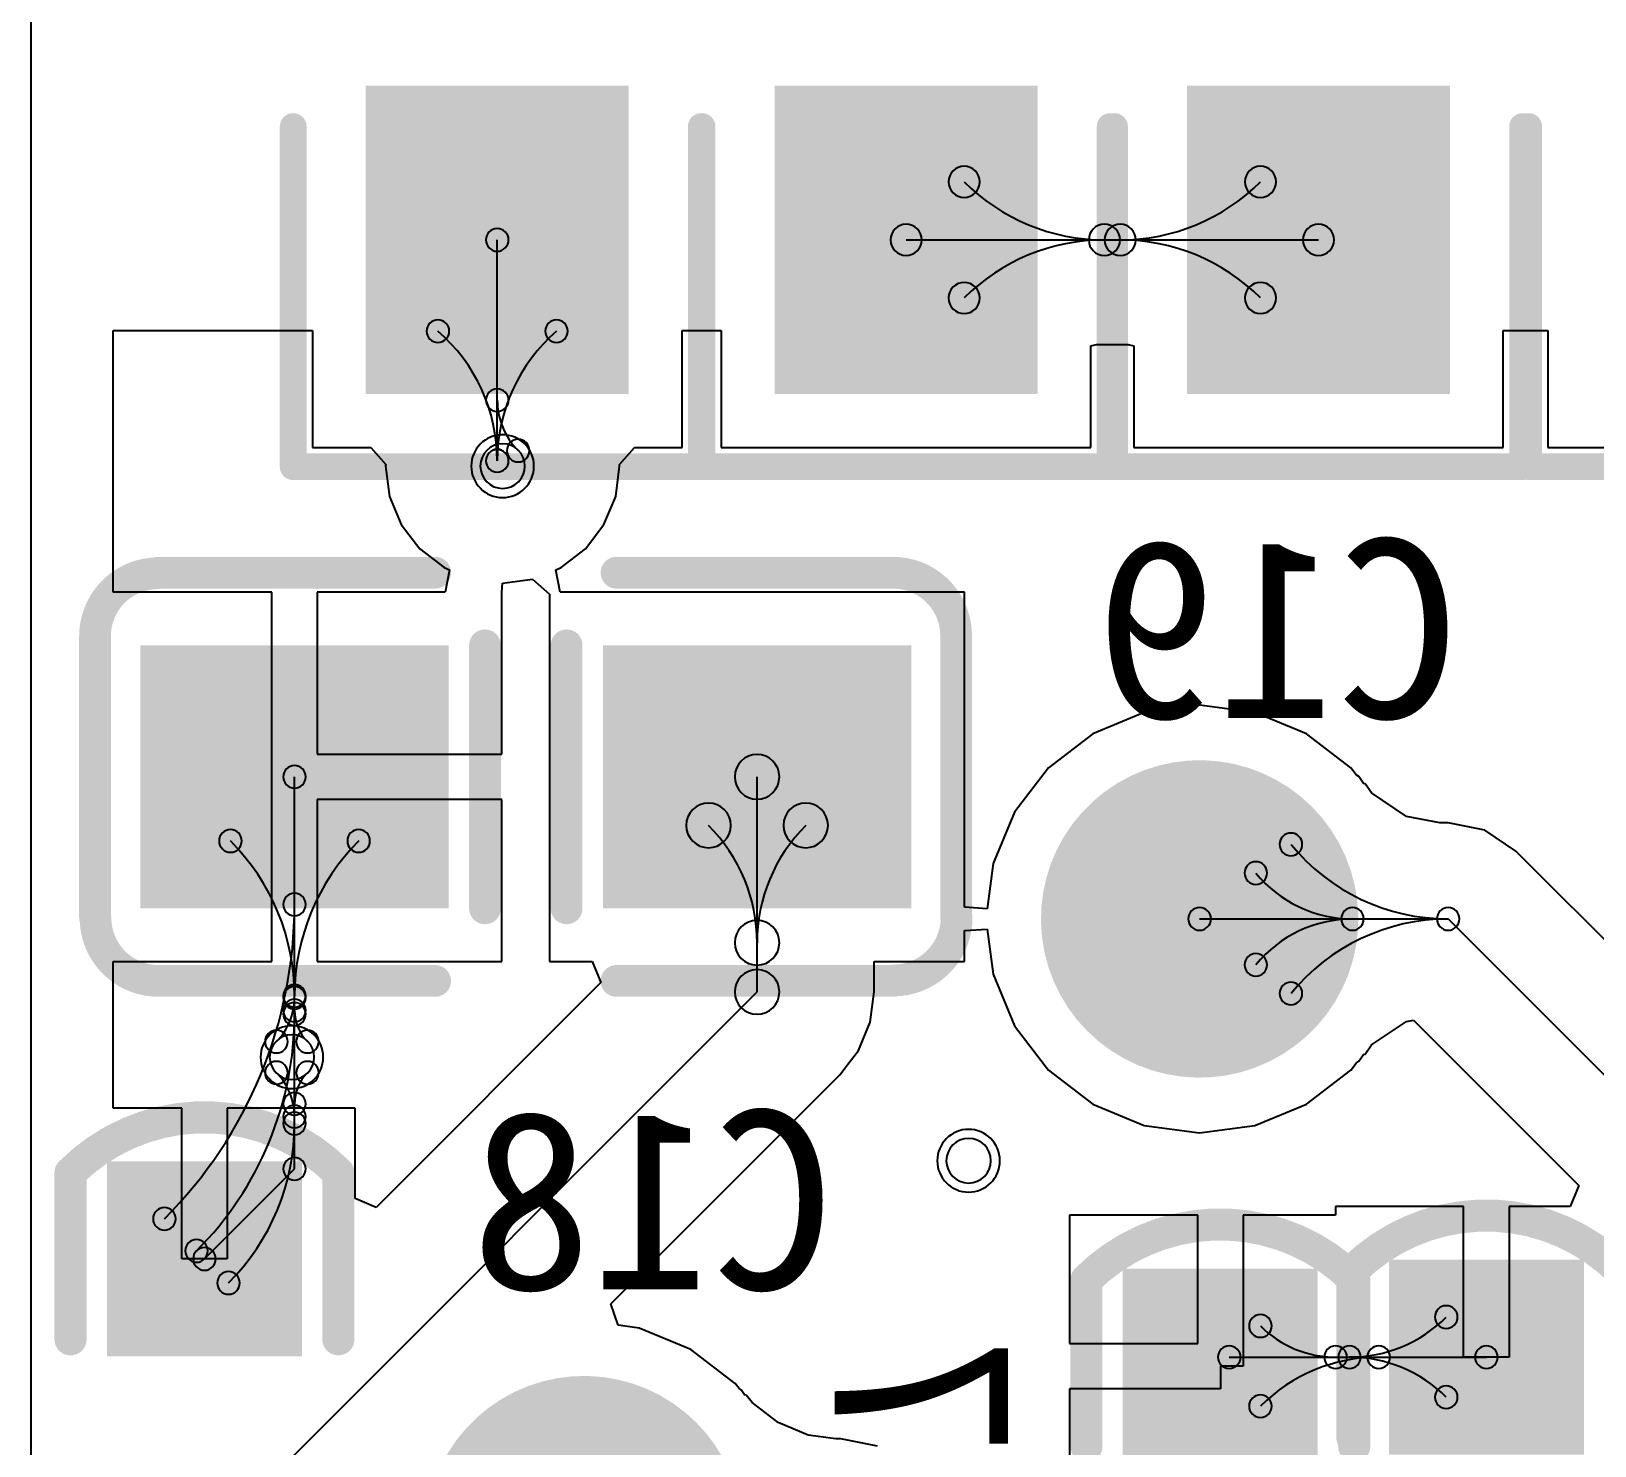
# Model space of a CAD drawing. Header units: inches. Extents: x 32166 to 34772, y 2386 to 4229.
# Drawn here: x 32893.17 to 32931, y 3181.87 to 3216.09 of the extents above; entities that cross this region are included whole.
import ezdxf

# ---------------------------------------------------------------- set-up
doc = ezdxf.new("R2010")
doc.units = ezdxf.units.IN
doc.header["$LTSCALE"] = 0.64311
doc.header["$MEASUREMENT"] = 0
for name, color, linetype in [('BOTTOMLAYER', 5, 'CONTINUOUS'), ('BOTTOMOVERLAY', 54, 'CONTINUOUS'), ('BOTTOMPASTE', 16, 'CONTINUOUS'), ('BOTTOMSOLDER', 6, 'CONTINUOUS'), ('KEEPOUTLAYER', 6, 'CONTINUOUS'), ('MULTILAYER', 9, 'CONTINUOUS')]:
    doc.layers.add(name, color=color, linetype=linetype)
doc.styles.get("Standard").update_dxf_attribs({"font": 'txt', "width": 0.8})

msp = doc.modelspace()

# ---------------------------------------------------------------- linework, layer by layer
at = {"layer": 'BOTTOMLAYER'}
for p, q in [((32904.442, 3205.695), (32904.442, 3211.039)), ((32914.335, 3211.039), (32924.314, 3211.039)), ((32895.149, 3202.52), (32895.149, 3208.849)), ((32895.149, 3208.849), (32899.971, 3208.849)), ((32899.971, 3208.849), (32899.971, 3206.019)), ((32908.913, 3206.019), (32908.913, 3208.849)), ((32908.913, 3208.849), (32909.864, 3208.849)), ((32909.864, 3208.849), (32909.864, 3206.019)), ((32928.786, 3206.019), (32928.786, 3208.849)), ((32928.786, 3208.849), (32929.866, 3208.849)), ((32929.866, 3208.849), (32929.866, 3206.019)), ((32918.806, 3208.48), (32918.941, 3208.507)), ((32918.806, 3206.019), (32918.806, 3208.48)), ((32918.941, 3208.507), (32919.708, 3208.507)), ((32919.708, 3208.507), (32919.843, 3208.48)), ((32919.843, 3208.48), (32919.843, 3206.019)), ((32899.971, 3206.019), (32901.383, 3206.019)), ((32901.383, 3206.019), (32901.745, 3205.607)), ((32907.399, 3205.607), (32907.76, 3206.019)), ((32907.76, 3206.019), (32908.913, 3206.019)), ((32909.864, 3206.019), (32918.806, 3206.019)), ((32919.843, 3206.019), (32928.786, 3206.019)), ((32929.866, 3206.019), (32938.808, 3206.019)), ((32901.745, 3205.607), (32901.74, 3205.566)), ((32901.74, 3205.566), (32901.836, 3204.833)), ((32907.308, 3204.833), (32907.404, 3205.566)), ((32907.404, 3205.566), (32907.399, 3205.607)), ((32901.836, 3204.833), (32902.119, 3204.15)), ((32907.025, 3204.15), (32907.308, 3204.833)), ((32902.119, 3204.15), (32902.569, 3203.563)), ((32906.575, 3203.563), (32907.025, 3204.15)), ((32902.569, 3203.563), (32903.156, 3203.113)), ((32905.988, 3203.113), (32906.575, 3203.563)), ((32903.156, 3203.113), (32903.288, 3203.058)), ((32905.856, 3203.058), (32905.988, 3203.113)), ((32903.288, 3203.058), (32903.181, 3202.52)), ((32904.557, 3202.52), (32904.572, 3202.734)), ((32904.572, 3202.734), (32905.297, 3202.829)), ((32905.297, 3202.829), (32905.71, 3202.467)), ((32905.963, 3202.52), (32905.856, 3203.058)), ((32898.989, 3202.52), (32895.149, 3202.52)), ((32898.989, 3198.048), (32898.989, 3202.52)), ((32903.181, 3202.52), (32900.086, 3202.52)), ((32900.086, 3202.52), (32900.086, 3198.597)), ((32904.557, 3198.597), (32904.557, 3202.52)), ((32904.557, 3202.52), (32904.557, 3202.52)), ((32905.71, 3202.467), (32905.71, 3193.578)), ((32915.749, 3202.52), (32905.963, 3202.52)), ((32915.749, 3194.895), (32915.749, 3202.52)), ((32921.438, 3199.785), (32920.099, 3199.609)), ((32922.777, 3199.609), (32921.438, 3199.785)), ((32920.099, 3199.609), (32918.851, 3199.092)), ((32924.025, 3199.092), (32922.777, 3199.609)), ((32918.851, 3199.092), (32917.78, 3198.269)), ((32925.097, 3198.269), (32924.025, 3199.092)), ((32900.086, 3198.597), (32904.557, 3198.597)), ((32917.78, 3198.269), (32916.957, 3197.198)), ((32925.229, 3198.097), (32925.097, 3198.269)), ((32898.989, 3193.578), (32898.989, 3198.048)), ((32899.537, 3188.565), (32899.537, 3198.049)), ((32910.73, 3192.845), (32910.73, 3198.049)), ((32925.29, 3198.056), (32925.229, 3198.097)), ((32925.402, 3197.888), (32925.29, 3198.056)), ((32925.445, 3197.882), (32925.402, 3197.888)), ((32925.593, 3197.661), (32925.445, 3197.882)), ((32925.445, 3197.882), (32925.445, 3197.882)), ((32904.557, 3197.5), (32900.086, 3197.5)), ((32900.086, 3197.5), (32900.086, 3193.578)), ((32904.557, 3193.578), (32904.557, 3197.5)), ((32926.445, 3197.092), (32925.593, 3197.661)), ((32916.957, 3197.198), (32916.441, 3195.95)), ((32927.248, 3196.932), (32926.445, 3197.092)), ((32927.45, 3196.932), (32927.248, 3196.932)), ((32928.338, 3196.756), (32927.45, 3196.932)), ((32929.091, 3196.252), (32928.338, 3196.756)), ((32916.441, 3195.95), (32916.297, 3194.859)), ((32936.021, 3189.322), (32929.091, 3196.252)), ((32916.297, 3194.859), (32915.749, 3194.895)), ((32921.438, 3194.611), (32927.45, 3194.611)), ((32927.45, 3194.611), (32934.38, 3187.681)), ((32915.749, 3194.327), (32916.297, 3194.363)), ((32915.749, 3193.578), (32915.749, 3194.327)), ((32916.297, 3194.363), (32916.441, 3193.272)), ((32895.149, 3190.033), (32895.149, 3193.578)), ((32895.149, 3193.578), (32898.989, 3193.578)), ((32900.086, 3193.578), (32904.557, 3193.578)), ((32905.71, 3193.578), (32906.74, 3193.578)), ((32906.74, 3193.578), (32906.95, 3193.071)), ((32913.562, 3192.845), (32913.562, 3193.578)), ((32913.562, 3193.578), (32915.749, 3193.578)), ((32916.441, 3193.272), (32916.957, 3192.024)), ((32906.95, 3193.071), (32901.513, 3187.633)), ((32897.357, 3179.473), (32910.73, 3192.845)), ((32913.465, 3192.112), (32913.562, 3192.845)), ((32926.445, 3192.13), (32926.614, 3192.164)), ((32926.614, 3192.164), (32930.614, 3188.164)), ((32913.182, 3191.429), (32913.465, 3192.112)), ((32916.957, 3192.024), (32917.78, 3190.953)), ((32925.593, 3191.561), (32926.445, 3192.13)), ((32912.957, 3191.136), (32913.182, 3191.429)), ((32925.445, 3191.34), (32925.593, 3191.561)), ((32912.732, 3190.842), (32912.957, 3191.136)), ((32925.097, 3190.953), (32925.229, 3191.125)), ((32925.229, 3191.125), (32925.29, 3191.166)), ((32925.29, 3191.166), (32925.402, 3191.334)), ((32925.402, 3191.334), (32925.445, 3191.34)), ((32925.445, 3191.34), (32925.445, 3191.34)), ((32907.189, 3185.299), (32912.732, 3190.842)), ((32917.78, 3190.953), (32918.851, 3190.13)), ((32924.025, 3190.13), (32925.097, 3190.953)), ((32896.809, 3190.033), (32895.149, 3190.033)), ((32896.809, 3186.384), (32896.809, 3190.033)), ((32901.006, 3190.033), (32897.906, 3190.033)), ((32897.906, 3190.033), (32897.906, 3186.384)), ((32901.006, 3187.843), (32901.006, 3190.033)), ((32918.851, 3190.13), (32920.099, 3189.613)), ((32922.777, 3189.613), (32924.025, 3190.13)), ((32920.099, 3189.613), (32921.438, 3189.437)), ((32921.438, 3189.437), (32922.777, 3189.613)), ((32897.357, 3186.385), (32899.537, 3188.565)), ((32930.614, 3188.164), (32930.404, 3187.657)), ((32901.513, 3187.633), (32901.006, 3187.843)), ((32927.826, 3187.657), (32924.727, 3187.657)), ((32924.727, 3187.657), (32924.727, 3187.441)), ((32927.826, 3184.008), (32927.826, 3187.657)), ((32930.404, 3187.657), (32928.924, 3187.657)), ((32928.924, 3187.657), (32928.924, 3184.008)), ((32921.39, 3187.441), (32918.29, 3187.441)), ((32918.29, 3187.441), (32918.29, 3184.342)), ((32921.39, 3184.342), (32921.39, 3187.441)), ((32924.727, 3187.441), (32922.487, 3187.441)), ((32922.487, 3187.441), (32922.487, 3183.792)), ((32897.906, 3186.384), (32896.809, 3186.384)), ((32907.365, 3184.779), (32907.189, 3185.299)), ((32907.88, 3184.711), (32907.365, 3184.779)), ((32909.128, 3184.195), (32907.88, 3184.711)), ((32910.199, 3183.372), (32909.128, 3184.195)), ((32918.29, 3184.342), (32921.39, 3184.342)), ((32922.154, 3184.009), (32928.375, 3184.009)), ((32928.924, 3184.008), (32927.826, 3184.008)), ((32922.487, 3183.792), (32921.939, 3183.792)), ((32921.939, 3183.792), (32921.939, 3183.244)), ((32910.293, 3183.25), (32910.199, 3183.372)), ((32910.346, 3183.215), (32910.293, 3183.25)), ((32910.425, 3183.096), (32910.346, 3183.215)), ((32910.469, 3183.09), (32910.425, 3183.096)), ((32910.609, 3182.908), (32910.469, 3183.09)), ((32910.469, 3183.09), (32910.469, 3183.09)), ((32921.939, 3183.244), (32918.29, 3183.244)), ((32918.29, 3183.244), (32918.29, 3180.145)), ((32911.237, 3182.426), (32910.609, 3182.908)), ((32911.969, 3182.123), (32911.237, 3182.426)), ((32912.635, 3182.035), (32911.969, 3182.123)), ((32912.755, 3182.035), (32912.635, 3182.035)), ((32913.643, 3181.858), (32912.755, 3182.035))]:
    msp.add_line(p, q, dxfattribs=at)
at = {"layer": 'BOTTOMLAYER', "const_width": 3.402}
for points in [[(32922.641, 3195.814, 1), (32920.235, 3193.408, 1)], [(32907.744, 3180.917, 1), (32905.338, 3178.511, 1)]]:
    msp.add_lwpolyline(points, format="xyb", close=True, dxfattribs=at)
at = {"layer": 'BOTTOMLAYER'}
for centre, radius, start, end in [((32915.74, 3212.444), 0.378, 0, 180), ((32915.74, 3212.444), 0.378, 0, 180), ((32922.909, 3212.444), 0.378, 0, 180), ((32922.909, 3212.444), 0.378, 0, 180), ((32915.74, 3212.444), 0.378, 180, 0), ((32915.74, 3212.444), 0.378, 180, 0), ((32919.133, 3215.837), 4.798, 225, 270), ((32919.133, 3215.837), 4.798, 225, 270), ((32919.517, 3215.837), 4.798, 270, 315), ((32919.517, 3215.837), 4.798, 270, 315), ((32922.909, 3212.444), 0.378, 180, 0), ((32922.909, 3212.444), 0.378, 180, 0), ((32904.442, 3211.039), 0.274, 0, 180), ((32914.335, 3211.039), 0.378, 0, 180), ((32919.133, 3211.039), 0.378, 0, 180), ((32919.133, 3211.039), 0.378, 0, 180), ((32919.133, 3211.039), 0.378, 0, 180), ((32919.133, 3211.039), 0.378, 0, 180), ((32919.517, 3211.039), 0.378, 0, 180), ((32919.517, 3211.039), 0.378, 0, 180), ((32919.517, 3211.039), 0.378, 0, 180), ((32919.517, 3211.039), 0.378, 0, 180), ((32924.314, 3211.039), 0.378, 0, 180), ((32904.442, 3211.039), 0.274, 180, 0), ((32914.335, 3211.039), 0.378, 180, 0), ((32919.133, 3206.242), 4.798, 90, 135), ((32919.133, 3206.242), 4.798, 90, 135), ((32919.133, 3211.039), 0.378, 180, 0), ((32919.133, 3211.039), 0.378, 180, 0), ((32919.133, 3211.039), 0.378, 180, 0), ((32919.133, 3211.039), 0.378, 180, 0), ((32919.517, 3211.039), 0.378, 180, 0), ((32919.517, 3211.039), 0.378, 180, 0), ((32919.517, 3211.039), 0.378, 180, 0), ((32919.517, 3211.039), 0.378, 180, 0), ((32919.517, 3206.242), 4.798, 45, 90), ((32919.517, 3206.242), 4.798, 45, 90), ((32924.314, 3211.039), 0.378, 180, 0), ((32915.74, 3209.634), 0.378, 0, 180), ((32915.74, 3209.634), 0.378, 0, 180), ((32922.909, 3209.634), 0.378, 0, 180), ((32922.909, 3209.634), 0.378, 0, 180), ((32915.74, 3209.634), 0.378, 180, 0), ((32915.74, 3209.634), 0.378, 180, 0), ((32922.909, 3209.634), 0.378, 180, 0), ((32922.909, 3209.634), 0.378, 180, 0), ((32903.008, 3208.83), 0.274, 0, 180), ((32903.008, 3208.83), 0.274, 0, 180), ((32903.008, 3208.83), 0.274, 180, 0), ((32903.008, 3208.83), 0.274, 180, 0), ((32900.301, 3205.696), 4.141, 0.0001, 49.1851), ((32900.301, 3205.696), 4.141, 0.0001, 49.1851), ((32908.583, 3205.696), 4.141, 130.8149, 179.9999), ((32908.583, 3205.696), 4.141, 130.8149, 179.9999), ((32905.877, 3208.83), 0.274, 0, 180), ((32905.877, 3208.83), 0.274, 0, 180), ((32905.877, 3208.83), 0.274, 180, 0), ((32905.877, 3208.83), 0.274, 180, 0), ((32904.442, 3207.161), 0.274, 0, 180), ((32904.442, 3207.161), 0.274, 0, 180), ((32904.442, 3207.161), 0.274, 180, 0), ((32904.442, 3207.161), 0.274, 180, 0), ((32906.168, 3207.161), 1.725, 180.0001, 225.0001), ((32906.168, 3207.161), 1.725, 180.0001, 225.0001), ((32904.948, 3205.941), 0.274, 0, 180), ((32904.948, 3205.941), 0.274, 0, 180), ((32904.572, 3205.566), 0.54, 0, 180), ((32904.442, 3205.696), 0.274, 0, 180), ((32904.442, 3205.696), 0.274, 0, 180), ((32904.442, 3205.696), 0.274, 0, 180), ((32904.442, 3205.696), 0.274, 0, 180), ((32904.442, 3205.695), 0.274, 0, 180), ((32904.948, 3205.941), 0.274, 180, 0), ((32904.948, 3205.941), 0.274, 180, 0), ((32904.572, 3205.566), 0.54, 180, 0), ((32904.442, 3205.696), 0.274, 180, 0), ((32904.442, 3205.696), 0.274, 180, 0), ((32904.442, 3205.696), 0.274, 180, 0), ((32904.442, 3205.696), 0.274, 180, 0), ((32904.442, 3205.695), 0.274, 180, 0), ((32910.73, 3198.049), 0.54, 0, 180), ((32899.537, 3198.049), 0.274, 0, 180), ((32899.537, 3198.049), 0.274, 180, 0), ((32910.73, 3198.049), 0.54, 180, 0), ((32909.554, 3196.873), 0.54, 0, 180), ((32909.554, 3196.873), 0.54, 0, 180), ((32911.906, 3196.873), 0.54, 0, 180), ((32911.906, 3196.873), 0.54, 0, 180), ((32897.986, 3196.497), 0.274, 0, 180), ((32897.986, 3196.497), 0.274, 0, 180), ((32901.089, 3196.497), 0.274, 0, 180), ((32901.089, 3196.497), 0.274, 0, 180), ((32909.554, 3196.873), 0.54, 180, 0), ((32909.554, 3196.873), 0.54, 180, 0), ((32906.714, 3194.034), 4.015, 0.0001, 45.0001), ((32906.714, 3194.034), 4.015, 0.0001, 45.0001), ((32914.745, 3194.034), 4.015, 134.9999, 179.9999), ((32914.745, 3194.034), 4.015, 134.9999, 179.9999), ((32911.906, 3196.873), 0.54, 180, 0), ((32911.906, 3196.873), 0.54, 180, 0), ((32923.648, 3196.415), 0.274, 0, 180), ((32923.648, 3196.415), 0.274, 0, 180), ((32897.986, 3196.497), 0.274, 180, 0), ((32897.986, 3196.497), 0.274, 180, 0), ((32894.239, 3192.751), 5.298, 359.9999, 44.9999), ((32894.239, 3192.751), 5.298, 359.9999, 44.9999), ((32904.836, 3192.751), 5.298, 135.0001, 180.0001), ((32904.836, 3192.751), 5.298, 135.0001, 180.0001), ((32901.089, 3196.497), 0.274, 180, 0), ((32901.089, 3196.497), 0.274, 180, 0), ((32923.648, 3196.415), 0.274, 180, 0), ((32923.648, 3196.415), 0.274, 180, 0), ((32927.45, 3199.518), 4.907, 219.224, 270), ((32927.45, 3199.518), 4.907, 219.224, 270), ((32922.798, 3195.721), 0.274, 0, 180), ((32922.798, 3195.721), 0.274, 0, 180), ((32922.798, 3195.721), 0.274, 180, 0), ((32922.798, 3195.721), 0.274, 180, 0), ((32925.137, 3197.631), 3.02, 219.2239, 269.9999), ((32925.137, 3197.631), 3.02, 219.2239, 269.9999), ((32899.537, 3194.959), 0.274, 0, 180), ((32899.537, 3194.959), 0.274, 0, 180), ((32888.783, 3194.959), 10.754, 315, 0), ((32888.783, 3194.959), 10.754, 315, 0), ((32899.537, 3194.959), 0.274, 180, 0), ((32899.537, 3194.959), 0.274, 180, 0), ((32921.438, 3194.611), 0.274, 0, 180), ((32925.137, 3194.611), 0.274, 0, 180), ((32925.137, 3194.611), 0.274, 0, 180), ((32925.137, 3194.611), 0.274, 0, 180), ((32925.137, 3194.611), 0.274, 0, 180), ((32927.45, 3194.611), 0.274, 0, 180), ((32927.45, 3194.611), 0.274, 0, 180), ((32927.45, 3194.611), 0.274, 0, 180), ((32927.45, 3194.611), 0.274, 0, 180), ((32927.45, 3194.611), 0.274, 0, 180), ((32927.45, 3194.611), 0.274, 0, 180), ((32910.73, 3194.034), 0.54, 0, 180), ((32910.73, 3194.034), 0.54, 0, 180), ((32910.73, 3194.034), 0.54, 0, 180), ((32910.73, 3194.034), 0.54, 0, 180), ((32921.438, 3194.611), 0.274, 180, 0), ((32925.137, 3191.591), 3.02, 90.0001, 140.7761), ((32925.137, 3191.591), 3.02, 90.0001, 140.7761), ((32927.45, 3189.704), 4.907, 90, 140.776), ((32927.45, 3189.704), 4.907, 90, 140.776), ((32925.137, 3194.611), 0.274, 180, 0), ((32925.137, 3194.611), 0.274, 180, 0), ((32925.137, 3194.611), 0.274, 180, 0), ((32925.137, 3194.611), 0.274, 180, 0), ((32927.45, 3194.611), 0.274, 180, 0), ((32927.45, 3194.611), 0.274, 180, 0), ((32927.45, 3194.611), 0.274, 180, 0), ((32927.45, 3194.611), 0.274, 180, 0), ((32927.45, 3194.611), 0.274, 180, 0), ((32927.45, 3194.611), 0.274, 180, 0), ((32910.73, 3194.034), 0.54, 180, 0), ((32910.73, 3194.034), 0.54, 180, 0), ((32910.73, 3194.034), 0.54, 180, 0), ((32910.73, 3194.034), 0.54, 180, 0), ((32922.798, 3193.501), 0.274, 0, 180), ((32922.798, 3193.501), 0.274, 0, 180), ((32910.73, 3192.845), 0.54, 0, 180), ((32910.73, 3192.845), 0.54, 0, 180), ((32922.798, 3193.501), 0.274, 180, 0), ((32922.798, 3193.501), 0.274, 180, 0), ((32899.537, 3192.751), 0.274, 0, 180), ((32899.537, 3192.751), 0.274, 0, 180), ((32899.537, 3192.751), 0.274, 0, 180), ((32899.537, 3192.751), 0.274, 0, 180), ((32899.537, 3192.702), 0.274, 0, 180), ((32899.537, 3192.702), 0.274, 0, 180), ((32923.648, 3192.807), 0.274, 0, 180), ((32923.648, 3192.807), 0.274, 0, 180), ((32898.039, 3192.702), 1.498, 314.9997, 359.9997), ((32898.039, 3192.702), 1.498, 314.9997, 359.9997), ((32899.537, 3192.751), 0.274, 180, 0), ((32899.537, 3192.751), 0.274, 180, 0), ((32899.537, 3192.751), 0.274, 180, 0), ((32899.537, 3192.751), 0.274, 180, 0), ((32899.537, 3192.702), 0.274, 180, 0), ((32899.537, 3192.702), 0.274, 180, 0), ((32899.537, 3192.397), 0.274, 0, 180), ((32899.537, 3192.397), 0.274, 0, 180), ((32899.537, 3192.31), 0.274, 0, 180), ((32899.537, 3192.31), 0.274, 0, 180), ((32910.73, 3192.845), 0.54, 180, 0), ((32910.73, 3192.845), 0.54, 180, 0), ((32923.648, 3192.807), 0.274, 180, 0), ((32923.648, 3192.807), 0.274, 180, 0), ((32891.433, 3192.31), 8.105, 315, 360), ((32891.433, 3192.31), 8.105, 315, 360), ((32899.537, 3192.397), 0.274, 180, 0), ((32899.537, 3192.397), 0.274, 180, 0), ((32899.537, 3192.31), 0.274, 180, 0), ((32899.537, 3192.31), 0.274, 180, 0), ((32900.605, 3192.397), 1.067, 180.0005, 225.0005), ((32900.605, 3192.397), 1.067, 180.0005, 225.0005), ((32899.099, 3191.642), 0.274, 0, 180), ((32899.099, 3191.642), 0.274, 0, 180), ((32899.474, 3191.267), 0.54, 0, 180), ((32899.85, 3191.642), 0.274, 0, 180), ((32899.85, 3191.642), 0.274, 0, 180), ((32899.099, 3191.642), 0.274, 180, 0), ((32899.099, 3191.642), 0.274, 180, 0), ((32899.85, 3191.642), 0.274, 180, 0), ((32899.85, 3191.642), 0.274, 180, 0), ((32899.099, 3190.891), 0.274, 0, 180), ((32899.099, 3190.891), 0.274, 0, 180), ((32899.474, 3191.267), 0.54, 180, 0), ((32899.85, 3190.891), 0.274, 0, 180), ((32899.85, 3190.891), 0.274, 0, 180), ((32899.099, 3190.891), 0.274, 180, 0), ((32899.099, 3190.891), 0.274, 180, 0), ((32898.039, 3189.831), 1.498, 0.0003, 45.0003), ((32898.039, 3189.831), 1.498, 0.0003, 45.0003), ((32900.605, 3190.136), 1.067, 134.9995, 179.9995), ((32900.605, 3190.136), 1.067, 134.9995, 179.9995), ((32899.85, 3190.891), 0.274, 180, 0), ((32899.85, 3190.891), 0.274, 180, 0), ((32899.537, 3190.136), 0.274, 0, 180), ((32899.537, 3190.136), 0.274, 0, 180), ((32899.537, 3190.136), 0.274, 180, 0), ((32899.537, 3190.136), 0.274, 180, 0), ((32899.537, 3189.831), 0.274, 0, 180), ((32899.537, 3189.831), 0.274, 0, 180), ((32899.537, 3189.661), 0.274, 0, 180), ((32899.537, 3189.661), 0.274, 0, 180), ((32894.082, 3189.661), 5.456, 315, 360), ((32894.082, 3189.661), 5.456, 315, 360), ((32899.537, 3189.831), 0.274, 180, 0), ((32899.537, 3189.831), 0.274, 180, 0), ((32899.537, 3189.661), 0.274, 180, 0), ((32899.537, 3189.661), 0.274, 180, 0), ((32915.847, 3188.761), 0.54, 0, 180), ((32899.537, 3188.565), 0.274, 0, 180), ((32899.537, 3188.565), 0.274, 0, 180), ((32915.847, 3188.761), 0.54, 180, 0), ((32899.537, 3188.565), 0.274, 180, 0), ((32899.537, 3188.565), 0.274, 180, 0), ((32896.388, 3187.355), 0.274, 0, 180), ((32896.388, 3187.355), 0.274, 0, 180), ((32896.388, 3187.355), 0.274, 180, 0), ((32896.388, 3187.355), 0.274, 180, 0), ((32897.164, 3186.579), 0.274, 0, 180), ((32897.164, 3186.579), 0.274, 0, 180), ((32897.164, 3186.579), 0.274, 180, 0), ((32897.164, 3186.579), 0.274, 180, 0), ((32897.357, 3186.385), 0.274, 0, 180), ((32897.357, 3186.385), 0.274, 180, 0), ((32897.939, 3185.803), 0.274, 0, 180), ((32897.939, 3185.803), 0.274, 0, 180), ((32897.939, 3185.803), 0.274, 180, 0), ((32897.939, 3185.803), 0.274, 180, 0), ((32922.908, 3184.763), 0.274, 0, 180), ((32922.908, 3184.763), 0.274, 0, 180), ((32925.064, 3187.32), 3.311, 269.9999, 314.9999), ((32925.064, 3187.32), 3.311, 269.9999, 314.9999), ((32927.405, 3184.979), 0.274, 0, 180), ((32927.405, 3184.979), 0.274, 0, 180), ((32927.405, 3184.979), 0.274, 180, 0), ((32927.405, 3184.979), 0.274, 180, 0), ((32922.908, 3184.763), 0.274, 180, 0), ((32922.908, 3184.763), 0.274, 180, 0), ((32924.728, 3186.583), 2.574, 225.0002, 270.0002), ((32924.728, 3186.583), 2.574, 225.0002, 270.0002), ((32922.154, 3184.009), 0.274, 0, 180), ((32924.728, 3184.009), 0.274, 0, 180), ((32924.728, 3184.009), 0.274, 0, 180), ((32925.064, 3184.009), 0.274, 0, 180), ((32925.064, 3184.009), 0.274, 0, 180), ((32925.064, 3184.009), 0.274, 0, 180), ((32925.064, 3184.009), 0.274, 0, 180), ((32925.771, 3184.009), 0.274, 0, 180), ((32925.771, 3184.009), 0.274, 0, 180), ((32928.375, 3184.009), 0.274, 0, 180), ((32922.154, 3184.009), 0.274, 180, 0), ((32925.771, 3179.96), 4.049, 89.9999, 134.9999), ((32925.771, 3179.96), 4.049, 89.9999, 134.9999), ((32924.728, 3184.009), 0.274, 180, 0), ((32924.728, 3184.009), 0.274, 180, 0), ((32925.064, 3184.009), 0.274, 180, 0), ((32925.064, 3184.009), 0.274, 180, 0), ((32925.064, 3184.009), 0.274, 180, 0), ((32925.064, 3184.009), 0.274, 180, 0), ((32925.064, 3180.698), 3.311, 45.0001, 90.0001), ((32925.064, 3180.698), 3.311, 45.0001, 90.0001), ((32925.771, 3184.009), 0.274, 180, 0), ((32925.771, 3184.009), 0.274, 180, 0), ((32928.375, 3184.009), 0.274, 180, 0), ((32922.908, 3182.823), 0.274, 0, 180), ((32922.908, 3182.823), 0.274, 0, 180), ((32927.405, 3183.039), 0.274, 0, 180), ((32927.405, 3183.039), 0.274, 0, 180), ((32922.908, 3182.823), 0.274, 180, 0), ((32922.908, 3182.823), 0.274, 180, 0), ((32927.405, 3183.039), 0.274, 180, 0), ((32927.405, 3183.039), 0.274, 180, 0)]:
    msp.add_arc(centre, radius, start, end, dxfattribs=at)
for points in [[(32907.186, 3207.747), (32907.186, 3214.331), (32901.699, 3207.747), (32901.699, 3214.331)], [(32911.592, 3214.331), (32911.592, 3207.747), (32917.078, 3214.331), (32917.078, 3207.747)], [(32921.571, 3214.331), (32921.571, 3207.747), (32927.058, 3214.331), (32927.058, 3207.747)], [(32902.829, 3200.792), (32896.246, 3200.792), (32902.829, 3195.306), (32896.246, 3195.306)], [(32914.021, 3200.792), (32907.438, 3200.792), (32914.021, 3195.306), (32907.438, 3195.306)], [(32899.278, 3184.465), (32899.278, 3188.305), (32895.437, 3184.465), (32895.437, 3188.305)], [(32923.859, 3181.873), (32923.859, 3185.713), (32920.018, 3181.873), (32920.018, 3185.713)], [(32930.295, 3182.089), (32930.295, 3185.929), (32926.455, 3182.089), (32926.455, 3185.929)]]:
    msp.add_solid(points, dxfattribs=at)
at = {"layer": 'BOTTOMOVERLAY'}
for points, const_width in [([(32899.505, 3205.553), (32899.505, 3213.782)], 0.648), ([(32909.38, 3205.553), (32909.38, 3213.782)], 0.648), ([(32909.397, 3205.553), (32909.397, 3213.782)], 0.648), ([(32919.273, 3205.553), (32919.273, 3213.782)], 0.648), ([(32919.377, 3205.553), (32919.377, 3213.782)], 0.648), ([(32929.252, 3205.553), (32929.252, 3213.782)], 0.648), ([(32929.399, 3205.553), (32929.399, 3213.782)], 0.648), ([(32899.505, 3205.553), (32909.38, 3205.553)], 0.648), ([(32909.397, 3205.553), (32919.273, 3205.553)], 0.648), ([(32919.377, 3205.553), (32929.252, 3205.553)], 0.648), ([(32929.399, 3205.553), (32939.274, 3205.553)], 0.648), ([(32896.234, 3202.987), (32902.939, 3202.987)], 0.768), ([(32907.328, 3202.987), (32914.021, 3202.987)], 0.768), ([(32894.709, 3194.647), (32894.709, 3201.45)], 0.768), ([(32904.146, 3194.867), (32904.146, 3201.231)], 0.768), ([(32906.121, 3194.867), (32906.121, 3201.231)], 0.768), ([(32915.546, 3194.659), (32915.546, 3201.462)], 0.768), ([(32896.246, 3193.111), (32902.939, 3193.111)], 0.768), ([(32907.328, 3193.111), (32914.033, 3193.111)], 0.768), ([(32894.117, 3184.441), (32894.117, 3188.47)], 0.778), ([(32900.597, 3184.441), (32900.597, 3188.47)], 0.778), ([(32925.135, 3182.065), (32925.135, 3186.094)], 0.778), ([(32918.698, 3181.849), (32918.698, 3185.878)], 0.778), ([(32925.178, 3181.849), (32925.178, 3185.878)], 0.778)]:
    msp.add_lwpolyline(points, dxfattribs=dict(at, const_width=const_width))
for points, const_width in [([(32899.505, 3213.62, 1), (32899.505, 3213.944, 1)], 0.324), ([(32909.38, 3213.62, 1), (32909.38, 3213.944, 1)], 0.324), ([(32909.397, 3213.944, 1), (32909.397, 3213.62, 1)], 0.324), ([(32919.273, 3213.944, 1), (32919.273, 3213.62, 1)], 0.324), ([(32919.377, 3213.944, 1), (32919.377, 3213.62, 1)], 0.324), ([(32929.252, 3213.944, 1), (32929.252, 3213.62, 1)], 0.324), ([(32929.399, 3213.62, 1), (32929.399, 3213.944, 1)], 0.324), ([(32899.505, 3205.391, 1), (32899.505, 3205.715, 1)], 0.324), ([(32899.505, 3205.391, 1), (32899.505, 3205.715, 1)], 0.324), ([(32909.38, 3205.391, 1), (32909.38, 3205.715, 1)], 0.324), ([(32909.38, 3205.391, 1), (32909.38, 3205.715, 1)], 0.324), ([(32909.397, 3205.715, 1), (32909.397, 3205.391, 1)], 0.324), ([(32909.397, 3205.715, 1), (32909.397, 3205.391, 1)], 0.324), ([(32919.273, 3205.715, 1), (32919.273, 3205.391, 1)], 0.324), ([(32919.273, 3205.715, 1), (32919.273, 3205.391, 1)], 0.324), ([(32919.377, 3205.715, 1), (32919.377, 3205.391, 1)], 0.324), ([(32919.377, 3205.715, 1), (32919.377, 3205.391, 1)], 0.324), ([(32929.252, 3205.715, 1), (32929.252, 3205.391, 1)], 0.324), ([(32929.252, 3205.715, 1), (32929.252, 3205.391, 1)], 0.324), ([(32929.399, 3205.391, 1), (32929.399, 3205.715, 1)], 0.324), ([(32929.399, 3205.391, 1), (32929.399, 3205.715, 1)], 0.324), ([(32896.426, 3202.987, 1), (32896.042, 3202.987, 1)], 0.384), ([(32896.426, 3202.975, 1), (32896.042, 3202.975, 1)], 0.384), ([(32903.131, 3202.987, 1), (32902.747, 3202.987, 1)], 0.384), ([(32907.52, 3202.987, 1), (32907.136, 3202.987, 1)], 0.384), ([(32914.213, 3202.987, 1), (32913.829, 3202.987, 1)], 0.384), ([(32914.213, 3202.987, 1), (32913.829, 3202.987, 1)], 0.384), ([(32894.901, 3201.45, 1), (32894.517, 3201.45, 1)], 0.384), ([(32894.901, 3201.45, 1), (32894.517, 3201.45, 1)], 0.384), ([(32904.338, 3201.231, 1), (32903.954, 3201.231, 1)], 0.384), ([(32906.313, 3201.231, 1), (32905.929, 3201.231, 1)], 0.384), ([(32915.738, 3201.462, 1), (32915.354, 3201.462, 1)], 0.384), ([(32915.738, 3201.462, 1), (32915.354, 3201.462, 1)], 0.384), ([(32904.338, 3194.867, 1), (32903.954, 3194.867, 1)], 0.384), ([(32906.313, 3194.867, 1), (32905.929, 3194.867, 1)], 0.384), ([(32894.901, 3194.647, 1), (32894.517, 3194.647, 1)], 0.384), ([(32894.913, 3194.635, 1), (32894.529, 3194.635, 1)], 0.384), ([(32915.738, 3194.659, 1), (32915.354, 3194.659, 1)], 0.384), ([(32915.75, 3194.647, 1), (32915.366, 3194.647, 1)], 0.384), ([(32896.438, 3193.111, 1), (32896.054, 3193.111, 1)], 0.384), ([(32896.438, 3193.111, 1), (32896.054, 3193.111, 1)], 0.384), ([(32903.131, 3193.111, 1), (32902.747, 3193.111, 1)], 0.384), ([(32907.52, 3193.111, 1), (32907.136, 3193.111, 1)], 0.384), ([(32914.225, 3193.123, 1), (32913.841, 3193.123, 1)], 0.384), ([(32914.225, 3193.111, 1), (32913.841, 3193.111, 1)], 0.384), ([(32894.312, 3188.47, 1), (32893.923, 3188.47, 1)], 0.389), ([(32894.312, 3188.47, 1), (32893.923, 3188.47, 1)], 0.389), ([(32900.792, 3188.47, 1), (32900.403, 3188.47, 1)], 0.389), ([(32900.792, 3188.47, 1), (32900.403, 3188.47, 1)], 0.389), ([(32925.329, 3186.094, 1), (32924.941, 3186.094, 1)], 0.389), ([(32925.329, 3186.094, 1), (32924.941, 3186.094, 1)], 0.389), ([(32918.893, 3185.878, 1), (32918.504, 3185.878, 1)], 0.389), ([(32918.893, 3185.878, 1), (32918.504, 3185.878, 1)], 0.389), ([(32925.373, 3185.878, 1), (32924.984, 3185.878, 1)], 0.389), ([(32925.373, 3185.878, 1), (32924.984, 3185.878, 1)], 0.389), ([(32894.312, 3184.441, 1), (32893.923, 3184.441, 1)], 0.389), ([(32900.792, 3184.441, 1), (32900.403, 3184.441, 1)], 0.389), ([(32925.329, 3182.065, 1), (32924.941, 3182.065, 1)], 0.389), ([(32918.893, 3181.849, 1), (32918.504, 3181.849, 1)], 0.389), ([(32925.373, 3181.849, 1), (32924.984, 3181.849, 1)], 0.389)]:
    msp.add_lwpolyline(points, format="xyb", close=True, dxfattribs=dict(at, const_width=const_width))
for points, const_width in [([(32894.709, 3201.45, -0.414214), (32896.234, 3202.975)], 0.768), ([(32914.021, 3202.987, -0.414214), (32915.546, 3201.462)], 0.768), ([(32896.246, 3193.111, -0.414214), (32894.721, 3194.635)], 0.768), ([(32915.558, 3194.647, -0.414214), (32914.033, 3193.123)], 0.768), ([(32894.117, 3188.47, -0.414214), (32900.597, 3188.47)], 0.778), ([(32918.698, 3185.878, -0.414214), (32925.178, 3185.878)], 0.778), ([(32925.135, 3186.094, -0.414214), (32931.615, 3186.094)], 0.778)]:
    msp.add_lwpolyline(points, format="xyb", dxfattribs=dict(at, const_width=const_width))
at = {"layer": 'BOTTOMPASTE'}
for points in [[(32907.186, 3207.747), (32907.186, 3214.331), (32901.699, 3207.747), (32901.699, 3214.331)], [(32911.592, 3214.331), (32911.592, 3207.747), (32917.078, 3214.331), (32917.078, 3207.747)], [(32921.571, 3214.331), (32921.571, 3207.747), (32927.058, 3214.331), (32927.058, 3207.747)], [(32902.829, 3200.792), (32896.246, 3200.792), (32902.829, 3195.306), (32896.246, 3195.306)], [(32914.021, 3200.792), (32907.438, 3200.792), (32914.021, 3195.306), (32907.438, 3195.306)], [(32899.278, 3184.465), (32899.278, 3188.305), (32895.437, 3184.465), (32895.437, 3188.305)], [(32923.859, 3181.873), (32923.859, 3185.713), (32920.018, 3181.873), (32920.018, 3185.713)], [(32930.295, 3182.089), (32930.295, 3185.929), (32926.455, 3182.089), (32926.455, 3185.929)]]:
    msp.add_solid(points, dxfattribs=at)
at = {"layer": 'BOTTOMSOLDER', "const_width": 3.84}
for points in [[(32922.796, 3195.969, 1), (32920.08, 3193.253, 1)], [(32907.899, 3181.072, 1), (32905.183, 3178.356, 1)]]:
    msp.add_lwpolyline(points, format="xyb", close=True, dxfattribs=at)
at = {"layer": 'BOTTOMSOLDER'}
for centre, start, end in [((32904.572, 3205.566), 0, 180), ((32904.572, 3205.566), 180, 0), ((32899.474, 3191.267), 0, 180), ((32899.474, 3191.267), 180, 0), ((32915.847, 3188.761), 0, 180), ((32915.847, 3188.761), 180, 0)]:
    msp.add_arc(centre, 0.759, start, end, dxfattribs=at)
for points in [[(32907.624, 3207.308), (32907.624, 3214.77), (32901.26, 3207.308), (32901.26, 3214.77)], [(32911.153, 3214.77), (32911.153, 3207.308), (32917.517, 3214.77), (32917.517, 3207.308)], [(32921.132, 3214.77), (32921.132, 3207.308), (32927.496, 3214.77), (32927.496, 3207.308)], [(32903.268, 3201.231), (32895.807, 3201.231), (32903.268, 3194.867), (32895.807, 3194.867)], [(32914.46, 3201.231), (32906.999, 3201.231), (32914.46, 3194.867), (32906.999, 3194.867)], [(32899.717, 3184.026), (32899.717, 3188.744), (32894.998, 3184.026), (32894.998, 3188.744)], [(32924.297, 3181.434), (32924.297, 3186.152), (32919.579, 3181.434), (32919.579, 3186.152)], [(32930.734, 3181.65), (32930.734, 3186.368), (32926.016, 3181.65), (32926.016, 3186.368)]]:
    msp.add_solid(points, dxfattribs=at)
at = {"layer": 'KEEPOUTLAYER'}
msp.add_line((32893.167, 3073.33), (32893.167, 3272.05), dxfattribs=at)
at = {"layer": 'MULTILAYER', "const_width": 3.402}
for points in [[(32922.641, 3195.814, 1), (32920.235, 3193.408, 1)], [(32907.744, 3180.917, 1), (32905.338, 3178.511, 1)]]:
    msp.add_lwpolyline(points, format="xyb", close=True, dxfattribs=at)
at = {"layer": 'MULTILAYER'}
for centre, start, end in [((32904.572, 3205.566), 0, 180), ((32904.572, 3205.566), 180, 0), ((32899.474, 3191.267), 0, 180), ((32899.474, 3191.267), 180, 0), ((32915.847, 3188.761), 0, 180), ((32915.847, 3188.761), 180, 0)]:
    msp.add_arc(centre, 0.54, start, end, dxfattribs=at)

# ---------------------------------------------------------------- texts
at = {"layer": 'BOTTOMOVERLAY', "text_generation_flag": 2}
for s, rotation, p in [('C19', 360, (32927.727, 3199.474)), ('C18', 360, (32912.607, 3185.65)), ('C17', 270, (32912.607, 3175.714))]:
    msp.add_text(s, height=4.32, rotation=rotation, dxfattribs=at).set_placement(p)

doc.saveas('drawing.dxf')
